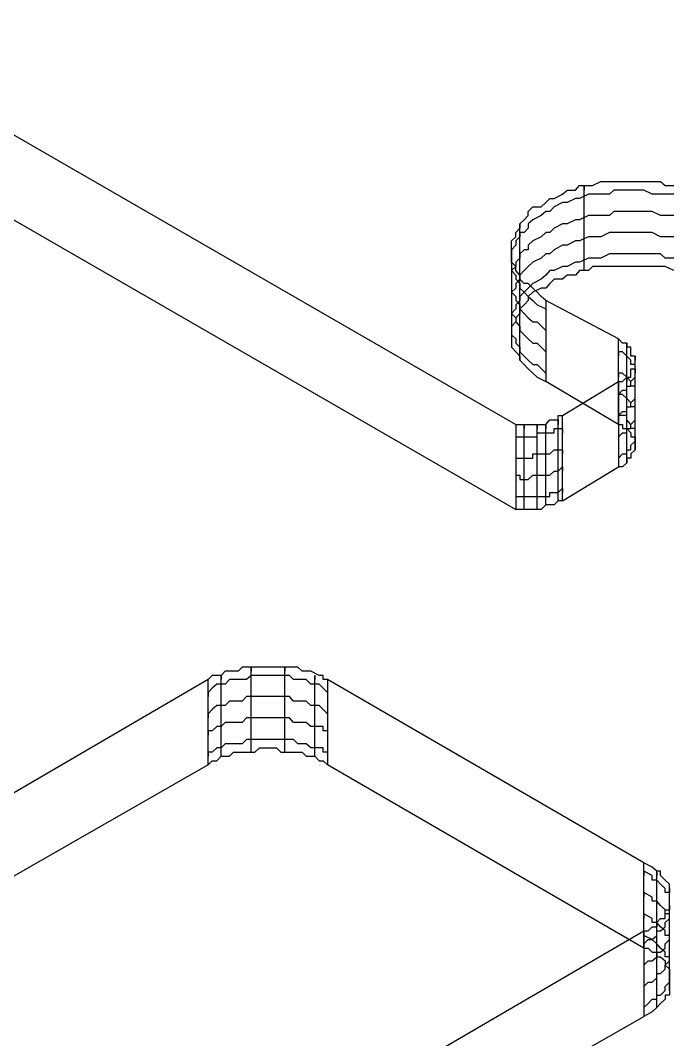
# Model space of a CAD drawing. Header units: millimetres. Extents: x 0 to 2112, y 8 to 1252.
# Drawn here: x 1745.5 to 1785.7, y 382.5 to 445.6 of the extents above; entities that cross this region are included whole.
import ezdxf

# ---------------------------------------------------------------- set-up
doc = ezdxf.new("R2010")
doc.units = ezdxf.units.MM
doc.layers.get('0').update_dxf_attribs({"linetype": 'CONTINUOUS'})

msp = doc.modelspace()

# ---------------------------------------------------------------- linework, layer by layer
at = {"color": 9}
for p, q in [((1557.76, 546.523), (1776.08, 420.582)), ((1557.76, 546.523), (1776.08, 420.582)), ((1557.76, 541.232), (1776.08, 415.322)), ((1557.76, 541.232), (1776.08, 415.322)), ((1780.82, 435.349), (1781.34, 435.599)), ((1780.82, 435.349), (1781.34, 435.599)), ((1781.34, 435.599), (1781.87, 435.599)), ((1781.34, 435.599), (1781.87, 435.599)), ((1781.87, 435.599), (1782.14, 435.599)), ((1781.87, 435.599), (1782.14, 435.599)), ((1782.14, 435.599), (1782.67, 435.599)), ((1782.14, 435.599), (1782.67, 435.599)), ((1782.67, 435.599), (1783.19, 435.599)), ((1782.67, 435.599), (1783.19, 435.599)), ((1783.19, 435.599), (1783.74, 435.599)), ((1783.19, 435.599), (1783.74, 435.599)), ((1783.74, 435.599), (1783.99, 435.599)), ((1783.74, 435.599), (1783.99, 435.599)), ((1783.99, 435.599), (1784.51, 435.599)), ((1783.99, 435.599), (1784.51, 435.599)), ((1784.51, 435.599), (1785.03, 435.599)), ((1784.51, 435.599), (1785.03, 435.599)), ((1785.03, 435.599), (1785.31, 435.349)), ((1785.03, 435.599), (1785.31, 435.349)), ((1778.97, 434.827), (1779.25, 435.074)), ((1778.97, 434.827), (1779.25, 435.074)), ((1779.25, 435.074), (1779.77, 435.074)), ((1779.25, 435.074), (1779.77, 435.074)), ((1779.77, 435.074), (1780.02, 435.349)), ((1779.77, 435.074), (1780.02, 435.349)), ((1780.02, 435.349), (1780.57, 435.349)), ((1780.02, 435.349), (1780.57, 435.349)), ((1780.3, 430.089), (1780.3, 435.349)), ((1780.3, 435.349), (1780.3, 435.074)), ((1780.57, 435.349), (1780.82, 435.349)), ((1780.57, 435.349), (1780.82, 435.349)), ((1782.14, 435.074), (1781.87, 434.827)), ((1782.67, 435.074), (1782.14, 435.074)), ((1783.19, 435.074), (1782.67, 435.074)), ((1783.74, 435.074), (1783.19, 435.074)), ((1783.99, 435.074), (1783.74, 435.074)), ((1784.51, 434.827), (1783.99, 435.074)), ((1785.31, 435.349), (1785.84, 435.349)), ((1785.31, 435.349), (1785.84, 435.349)), ((1777.65, 434.03), (1777.93, 434.305)), ((1777.65, 434.03), (1777.93, 434.305)), ((1777.93, 434.305), (1778.18, 434.552)), ((1777.93, 434.305), (1778.18, 434.552)), ((1778.18, 434.552), (1778.45, 434.552)), ((1778.18, 434.552), (1778.45, 434.552)), ((1778.45, 434.552), (1778.97, 434.827)), ((1778.45, 434.552), (1778.97, 434.827)), ((1778.97, 434.305), (1778.45, 434.03)), ((1779.25, 434.305), (1778.97, 434.305)), ((1779.77, 434.552), (1779.25, 434.305)), ((1780.02, 434.552), (1779.77, 434.552)), ((1780.57, 434.827), (1780.02, 434.552)), ((1780.82, 434.827), (1780.57, 434.827)), ((1781.34, 434.827), (1780.82, 434.827)), ((1781.87, 434.827), (1781.34, 434.827)), ((1785.03, 434.827), (1784.51, 434.827)), ((1785.31, 434.827), (1785.03, 434.827)), ((1785.84, 434.827), (1785.31, 434.827)), ((1776.85, 433.754), (1777.13, 434.03)), ((1776.85, 433.754), (1777.13, 434.03)), ((1776.85, 433.504), (1776.85, 433.754)), ((1776.85, 433.504), (1776.85, 433.754)), ((1777.13, 434.03), (1777.65, 434.03)), ((1777.13, 434.03), (1777.65, 434.03)), ((1777.93, 433.754), (1777.65, 433.504)), ((1778.18, 433.754), (1777.93, 433.754)), ((1778.45, 434.03), (1778.18, 433.754)), ((1782.14, 433.754), (1781.87, 433.504)), ((1782.67, 433.754), (1782.14, 433.754)), ((1783.19, 433.754), (1782.67, 433.754)), ((1783.74, 433.754), (1783.19, 433.754)), ((1783.99, 433.754), (1783.74, 433.754)), ((1784.51, 433.754), (1783.99, 433.754)), ((1785.03, 433.504), (1784.51, 433.754)), ((1776.33, 432.982), (1776.6, 433.229)), ((1776.33, 432.982), (1776.6, 433.229)), ((1776.6, 433.229), (1776.85, 433.504)), ((1776.6, 433.229), (1776.85, 433.504)), ((1777.13, 433.229), (1776.85, 432.982)), ((1777.65, 433.504), (1777.13, 433.229)), ((1779.77, 433.229), (1779.25, 432.982)), ((1780.02, 433.229), (1779.77, 433.229)), ((1780.57, 433.504), (1780.02, 433.229)), ((1780.82, 433.504), (1780.57, 433.504)), ((1781.34, 433.504), (1780.82, 433.504)), ((1781.87, 433.504), (1781.34, 433.504)), ((1785.31, 433.504), (1785.03, 433.504)), ((1785.84, 433.504), (1785.31, 433.504)), ((1776.08, 432.456), (1776.33, 432.707)), ((1776.08, 432.456), (1776.33, 432.707)), ((1776.08, 432.181), (1776.08, 432.456)), ((1776.08, 432.181), (1776.08, 432.456)), ((1776.33, 432.707), (1776.33, 432.982)), ((1776.33, 427.718), (1776.33, 432.982)), ((1776.33, 432.982), (1776.33, 432.707)), ((1776.33, 432.707), (1776.33, 432.982)), ((1776.6, 432.456), (1776.33, 432.456)), ((1776.33, 432.456), (1776.33, 432.181)), ((1776.85, 432.707), (1776.6, 432.456)), ((1776.85, 432.982), (1776.85, 432.707)), ((1777.93, 432.456), (1777.65, 432.181)), ((1778.18, 432.456), (1777.93, 432.456)), ((1778.45, 432.707), (1778.18, 432.456)), ((1778.97, 432.982), (1778.45, 432.707)), ((1779.25, 432.982), (1778.97, 432.982)), ((1781.87, 432.456), (1781.34, 432.181)), ((1782.14, 432.456), (1781.87, 432.456)), ((1782.67, 432.456), (1782.14, 432.456)), ((1783.19, 432.456), (1782.67, 432.456)), ((1783.74, 432.456), (1783.19, 432.456)), ((1783.99, 432.456), (1783.74, 432.456)), ((1784.51, 432.456), (1783.99, 432.456)), ((1785.03, 432.181), (1784.51, 432.456)), ((1775.81, 431.934), (1776.08, 432.181)), ((1775.81, 431.934), (1776.08, 432.181)), ((1775.81, 431.659), (1775.81, 431.934)), ((1775.81, 431.659), (1775.81, 431.934)), ((1776.33, 432.181), (1776.08, 431.934)), ((1776.08, 431.934), (1776.08, 431.659)), ((1777.13, 431.934), (1776.85, 431.659)), ((1777.65, 432.181), (1777.13, 431.934)), ((1779.77, 431.934), (1779.25, 431.659)), ((1780.02, 431.934), (1779.77, 431.934)), ((1780.57, 432.181), (1780.02, 431.934)), ((1780.82, 432.181), (1780.57, 432.181)), ((1781.34, 432.181), (1780.82, 432.181)), ((1785.31, 432.181), (1785.03, 432.181)), ((1785.84, 432.181), (1785.31, 432.181)), ((1775.81, 431.384), (1775.81, 431.659)), ((1776.08, 431.659), (1775.81, 431.384)), ((1775.81, 431.384), (1775.81, 431.659)), ((1775.81, 431.133), (1775.81, 431.384)), ((1775.81, 431.384), (1775.81, 431.133)), ((1775.81, 431.133), (1775.81, 431.384)), ((1776.6, 431.384), (1776.33, 431.133)), ((1776.85, 431.384), (1776.6, 431.384)), ((1776.85, 431.659), (1776.85, 431.384)), ((1778.45, 431.384), (1778.18, 431.133)), ((1778.97, 431.659), (1778.45, 431.384)), ((1779.25, 431.659), (1778.97, 431.659)), ((1775.81, 430.858), (1775.81, 431.133)), ((1775.81, 431.133), (1775.81, 430.858)), ((1775.81, 430.858), (1775.81, 431.133)), ((1775.81, 430.611), (1775.81, 430.858)), ((1775.81, 430.858), (1775.81, 430.611)), ((1775.81, 430.611), (1775.81, 430.858)), ((1776.08, 430.336), (1775.81, 430.611)), ((1775.81, 430.611), (1775.81, 430.336)), ((1776.08, 430.336), (1775.81, 430.611)), ((1776.33, 430.858), (1776.08, 430.611)), ((1776.08, 430.611), (1776.08, 430.336)), ((1776.33, 431.133), (1776.33, 430.858)), ((1777.13, 430.611), (1776.85, 430.336)), ((1777.65, 430.858), (1777.13, 430.611)), ((1777.93, 431.133), (1777.65, 430.858)), ((1778.18, 431.133), (1777.93, 431.133)), ((1779.77, 430.611), (1779.25, 430.336)), ((1780.02, 430.611), (1779.77, 430.611)), ((1780.57, 430.858), (1780.02, 430.611)), ((1780.82, 430.858), (1780.57, 430.858)), ((1781.34, 430.858), (1780.82, 430.858)), ((1781.87, 431.133), (1781.34, 430.858)), ((1782.14, 431.133), (1781.87, 431.133)), ((1782.67, 431.133), (1782.14, 431.133)), ((1783.19, 431.133), (1782.67, 431.133)), ((1783.74, 431.133), (1783.19, 431.133)), ((1783.99, 431.133), (1783.74, 431.133)), ((1784.51, 431.133), (1783.99, 431.133)), ((1785.03, 431.133), (1784.51, 431.133)), ((1785.31, 430.858), (1785.03, 431.133)), ((1785.84, 430.858), (1785.31, 430.858)), ((1776.08, 430.336), (1775.81, 430.089)), ((1775.81, 430.336), (1775.81, 430.089)), ((1775.81, 430.089), (1775.81, 429.814)), ((1775.81, 430.089), (1776.08, 429.814)), ((1776.08, 430.089), (1776.08, 430.336)), ((1776.08, 430.089), (1776.08, 430.336)), ((1776.33, 429.814), (1776.08, 430.089)), ((1776.33, 429.814), (1776.08, 430.089)), ((1776.6, 430.089), (1776.33, 429.814)), ((1776.85, 430.336), (1776.6, 430.089)), ((1776.85, 430.336), (1776.85, 430.336)), ((1778.18, 430.089), (1777.93, 429.814)), ((1778.45, 430.089), (1778.18, 430.089)), ((1778.97, 430.336), (1778.45, 430.089)), ((1779.25, 430.336), (1778.97, 430.336)), ((1780.02, 430.089), (1779.77, 429.814)), ((1780.02, 430.089), (1779.77, 429.814)), ((1780.57, 430.089), (1780.02, 430.089)), ((1780.57, 430.089), (1780.02, 430.089)), ((1780.82, 430.336), (1780.57, 430.089)), ((1780.82, 430.336), (1780.57, 430.089)), ((1781.34, 430.336), (1780.82, 430.336)), ((1781.34, 430.336), (1780.82, 430.336)), ((1781.87, 430.336), (1781.34, 430.336)), ((1781.87, 430.336), (1781.34, 430.336)), ((1782.14, 430.336), (1781.87, 430.336)), ((1782.14, 430.336), (1781.87, 430.336)), ((1782.67, 430.336), (1782.14, 430.336)), ((1782.67, 430.336), (1782.14, 430.336)), ((1783.19, 430.336), (1782.67, 430.336)), ((1783.19, 430.336), (1782.67, 430.336)), ((1783.74, 430.336), (1783.19, 430.336)), ((1783.74, 430.336), (1783.19, 430.336)), ((1783.99, 430.336), (1783.74, 430.336)), ((1783.99, 430.336), (1783.74, 430.336)), ((1784.51, 430.336), (1783.99, 430.336)), ((1784.51, 430.336), (1783.99, 430.336)), ((1785.03, 430.336), (1784.51, 430.336)), ((1785.03, 430.336), (1784.51, 430.336)), ((1785.31, 430.336), (1785.03, 430.336)), ((1785.31, 430.336), (1785.03, 430.336)), ((1785.84, 430.089), (1785.31, 430.336)), ((1785.84, 430.089), (1785.31, 430.336)), ((1775.81, 429.814), (1775.81, 429.563)), ((1775.81, 429.563), (1775.81, 429.288)), ((1775.81, 429.288), (1775.81, 429.013)), ((1776.08, 429.814), (1776.08, 429.563)), ((1776.33, 429.563), (1776.08, 429.288)), ((1776.08, 429.563), (1776.33, 429.288)), ((1776.08, 429.288), (1776.08, 429.013)), ((1776.33, 429.563), (1776.33, 429.814)), ((1776.33, 424.55), (1776.33, 429.814)), ((1776.33, 429.814), (1776.33, 429.563)), ((1776.33, 429.814), (1776.33, 429.563)), ((1776.33, 429.563), (1776.33, 429.814)), ((1776.6, 429.288), (1776.33, 429.563)), ((1776.6, 429.288), (1776.33, 429.563)), ((1776.33, 429.288), (1776.33, 429.013)), ((1776.85, 429.288), (1776.6, 429.288)), ((1776.85, 429.288), (1776.6, 429.288)), ((1777.13, 429.013), (1776.85, 429.288)), ((1777.13, 429.288), (1776.85, 429.013)), ((1777.13, 429.013), (1776.85, 429.288)), ((1777.65, 429.563), (1777.13, 429.288)), ((1777.93, 429.814), (1777.65, 429.563)), ((1778.18, 429.288), (1777.93, 429.013)), ((1778.18, 429.288), (1777.93, 429.013)), ((1778.45, 429.563), (1778.18, 429.288)), ((1778.45, 429.563), (1778.18, 429.288)), ((1778.97, 429.563), (1778.45, 429.563)), ((1778.97, 429.563), (1778.45, 429.563)), ((1779.25, 429.814), (1778.97, 429.563)), ((1779.25, 429.814), (1778.97, 429.563)), ((1779.77, 429.814), (1779.25, 429.814)), ((1779.77, 429.814), (1779.25, 429.814)), ((1776.08, 429.013), (1775.81, 428.766)), ((1775.81, 429.013), (1775.81, 428.766)), ((1775.81, 428.766), (1775.81, 428.491)), ((1775.81, 428.766), (1776.08, 428.491)), ((1776.33, 429.013), (1776.6, 428.766)), ((1776.6, 428.766), (1776.33, 428.491)), ((1776.85, 429.013), (1776.6, 428.766)), ((1776.6, 428.766), (1776.85, 428.491)), ((1776.85, 429.013), (1776.85, 429.013)), ((1777.13, 428.766), (1776.85, 428.491)), ((1777.13, 428.766), (1776.85, 428.491)), ((1777.65, 429.013), (1777.13, 428.766)), ((1777.4, 428.766), (1777.13, 429.013)), ((1777.65, 429.013), (1777.13, 428.766)), ((1777.4, 428.766), (1777.13, 429.013)), ((1777.65, 428.491), (1777.4, 428.766)), ((1777.65, 428.491), (1777.4, 428.766)), ((1777.93, 429.013), (1777.65, 429.013)), ((1777.93, 429.013), (1777.65, 429.013)), ((1775.81, 428.491), (1775.81, 428.24)), ((1775.81, 428.24), (1775.81, 427.965)), ((1776.08, 428.491), (1776.08, 428.24)), ((1776.33, 428.24), (1776.08, 427.965)), ((1776.08, 428.24), (1776.33, 427.965)), ((1776.33, 428.491), (1776.33, 428.24)), ((1776.85, 428.24), (1776.6, 427.965)), ((1776.85, 428.24), (1776.6, 427.965)), ((1776.85, 428.491), (1776.85, 428.24)), ((1776.85, 428.491), (1777.13, 428.24)), ((1776.85, 428.491), (1776.85, 428.24)), ((1777.13, 428.24), (1777.4, 427.965)), ((1777.93, 428.24), (1777.65, 428.491)), ((1777.93, 428.24), (1777.65, 428.491)), ((1782.42, 425.873), (1777.93, 428.24)), ((1777.93, 428.24), (1777.93, 423.227)), ((1782.42, 425.873), (1777.93, 428.24)), ((1777.93, 428.24), (1777.93, 423.227)), ((1775.81, 427.965), (1775.81, 427.718)), ((1776.08, 427.718), (1775.81, 427.443)), ((1775.81, 427.718), (1775.81, 427.443)), ((1775.81, 427.443), (1775.81, 427.168)), ((1775.81, 427.443), (1776.08, 427.168)), ((1776.08, 427.965), (1776.08, 427.718)), ((1776.33, 427.443), (1776.08, 427.168)), ((1776.33, 427.443), (1776.08, 427.168)), ((1776.6, 427.965), (1776.33, 427.718)), ((1776.33, 427.965), (1776.33, 427.718)), ((1776.6, 427.965), (1776.33, 427.718)), ((1776.33, 427.718), (1776.33, 427.443)), ((1776.33, 427.718), (1776.6, 427.443)), ((1776.33, 427.718), (1776.33, 427.443)), ((1776.6, 427.443), (1776.85, 427.168)), ((1777.4, 427.965), (1777.93, 427.718)), ((1777.93, 427.718), (1777.93, 427.443)), ((1775.81, 427.168), (1775.81, 426.918)), ((1776.08, 426.918), (1775.81, 426.642)), ((1775.81, 426.918), (1775.81, 426.642)), ((1776.08, 426.918), (1775.81, 426.642)), ((1776.08, 427.168), (1776.08, 426.918)), ((1776.08, 427.168), (1776.08, 426.918)), ((1776.08, 427.168), (1776.08, 426.918)), ((1776.08, 426.918), (1776.33, 426.642)), ((1776.85, 427.168), (1777.13, 426.918)), ((1777.13, 426.918), (1777.4, 426.918)), ((1777.4, 426.918), (1777.93, 426.395)), ((1775.81, 426.642), (1775.81, 426.395)), ((1775.81, 426.642), (1775.81, 426.395)), ((1775.81, 426.642), (1775.81, 426.395)), ((1775.81, 426.395), (1775.81, 426.12)), ((1775.81, 426.395), (1775.81, 426.12)), ((1775.81, 426.395), (1775.81, 426.12)), ((1775.81, 426.12), (1775.81, 425.873)), ((1775.81, 426.12), (1776.08, 425.873)), ((1775.81, 426.12), (1775.81, 425.873)), ((1776.33, 426.642), (1776.33, 426.395)), ((1776.33, 426.395), (1776.6, 426.12)), ((1776.6, 426.12), (1776.85, 425.873)), ((1777.93, 426.395), (1777.93, 426.12)), ((1775.81, 425.873), (1775.81, 425.598)), ((1775.81, 425.873), (1775.81, 425.598)), ((1775.81, 425.598), (1775.81, 425.348)), ((1775.81, 425.598), (1775.81, 425.348)), ((1776.08, 425.873), (1776.08, 425.598)), ((1776.08, 425.598), (1776.33, 425.348)), ((1776.85, 425.873), (1777.13, 425.598)), ((1777.13, 425.598), (1777.4, 425.598)), ((1777.4, 425.598), (1777.93, 425.073)), ((1782.67, 425.598), (1782.42, 425.873)), ((1782.42, 420.582), (1782.42, 425.873)), ((1782.67, 425.598), (1782.42, 425.873)), ((1782.42, 420.582), (1782.42, 425.873)), ((1782.94, 425.598), (1782.67, 425.598)), ((1782.94, 425.598), (1782.67, 425.598)), ((1782.94, 425.348), (1782.94, 425.598)), ((1782.94, 420.335), (1782.94, 425.598)), ((1782.94, 425.598), (1782.94, 425.348)), ((1782.94, 425.348), (1782.94, 425.598)), ((1775.81, 425.348), (1776.08, 425.073)), ((1775.81, 425.348), (1776.08, 425.073)), ((1776.08, 425.073), (1776.08, 425.073)), ((1776.08, 425.073), (1776.33, 424.797)), ((1776.08, 425.073), (1776.08, 425.073)), ((1776.08, 425.073), (1776.33, 424.797)), ((1776.33, 425.348), (1776.33, 425.073)), ((1776.33, 425.073), (1776.6, 424.797)), ((1777.93, 425.073), (1777.93, 424.797)), ((1782.67, 425.073), (1782.42, 425.073)), ((1782.42, 425.073), (1782.42, 424.797)), ((1782.94, 424.797), (1782.67, 425.073)), ((1783.19, 425.348), (1782.94, 425.348)), ((1782.94, 425.348), (1782.94, 425.348)), ((1783.19, 425.348), (1782.94, 425.348)), ((1782.94, 425.348), (1782.94, 425.348)), ((1783.19, 425.073), (1783.19, 425.348)), ((1783.19, 425.073), (1783.19, 425.348)), ((1783.19, 424.797), (1783.19, 425.073)), ((1783.19, 425.073), (1783.19, 425.073)), ((1783.19, 424.797), (1783.19, 425.073)), ((1783.19, 425.073), (1783.19, 425.073)), ((1776.33, 424.797), (1776.33, 424.55)), ((1776.33, 424.797), (1776.33, 424.55)), ((1776.33, 424.55), (1776.6, 424.275)), ((1776.33, 424.55), (1776.6, 424.275)), ((1776.6, 424.797), (1776.85, 424.55)), ((1776.6, 424.275), (1776.85, 424.025)), ((1776.6, 424.275), (1776.85, 424.025)), ((1776.85, 424.55), (1777.13, 424.275)), ((1777.13, 424.275), (1777.4, 424.275)), ((1777.4, 424.275), (1777.93, 423.75)), ((1783.19, 424.55), (1782.94, 424.797)), ((1782.94, 424.797), (1782.94, 424.797)), ((1782.94, 424.797), (1782.94, 424.797)), ((1783.46, 424.797), (1783.19, 424.797)), ((1783.46, 424.797), (1783.19, 424.797)), ((1783.19, 424.275), (1783.19, 424.55)), ((1783.19, 424.55), (1783.19, 424.55)), ((1783.46, 424.275), (1783.19, 424.275)), ((1783.19, 424.275), (1783.19, 424.275)), ((1783.46, 424.55), (1783.46, 424.797)), ((1783.46, 424.797), (1783.46, 424.797)), ((1783.46, 419.534), (1783.46, 424.797)), ((1783.46, 424.797), (1783.46, 424.55)), ((1783.46, 424.55), (1783.46, 424.797)), ((1783.46, 424.797), (1783.46, 424.797)), ((1783.46, 424.275), (1783.46, 424.55)), ((1783.46, 424.55), (1783.46, 424.55)), ((1783.46, 424.275), (1783.46, 424.55)), ((1783.46, 424.55), (1783.46, 424.55)), ((1783.46, 424.025), (1783.46, 424.275)), ((1783.46, 424.275), (1783.46, 424.275)), ((1783.46, 424.025), (1783.46, 424.275)), ((1783.46, 424.025), (1783.46, 424.275)), ((1783.46, 424.275), (1783.46, 424.275)), ((1776.85, 424.025), (1777.13, 423.75)), ((1776.85, 424.025), (1777.13, 423.75)), ((1777.13, 423.75), (1777.4, 423.503)), ((1777.13, 423.75), (1777.4, 423.503)), ((1777.93, 423.75), (1777.93, 423.503)), ((1782.67, 423.75), (1782.42, 423.75)), ((1782.42, 423.75), (1782.42, 423.503)), ((1782.94, 423.503), (1782.67, 423.75)), ((1783.19, 423.75), (1783.19, 424.025)), ((1783.19, 424.025), (1783.46, 424.025)), ((1783.19, 423.75), (1783.19, 424.025)), ((1783.19, 424.025), (1783.46, 424.025)), ((1783.19, 423.503), (1783.19, 423.75)), ((1783.19, 423.75), (1783.19, 423.75)), ((1783.19, 423.503), (1783.19, 423.75)), ((1783.19, 423.75), (1783.19, 423.75)), ((1783.46, 424.025), (1783.46, 424.025)), ((1783.46, 419.012), (1783.46, 424.025)), ((1783.46, 424.025), (1783.46, 423.75)), ((1783.46, 423.75), (1783.46, 424.025)), ((1783.46, 424.025), (1783.46, 424.025)), ((1783.46, 424.025), (1783.46, 424.025)), ((1783.46, 423.503), (1783.46, 423.75)), ((1783.46, 423.75), (1783.46, 423.75)), ((1777.4, 423.503), (1777.93, 423.227)), ((1777.4, 423.503), (1777.93, 423.227)), ((1782.42, 420.582), (1777.93, 423.227)), ((1782.42, 420.582), (1777.93, 423.227)), ((1778.97, 421.136), (1782.42, 423.227)), ((1778.97, 421.136), (1782.42, 423.227)), ((1782.42, 423.227), (1782.67, 423.227)), ((1782.42, 423.227), (1782.67, 423.227)), ((1782.42, 423.227), (1782.42, 417.964)), ((1782.42, 423.227), (1782.42, 417.964)), ((1782.67, 423.227), (1782.94, 423.503)), ((1782.67, 423.227), (1782.94, 423.503)), ((1782.67, 423.227), (1782.67, 423.227)), ((1782.67, 423.227), (1782.67, 423.227)), ((1782.94, 423.503), (1782.94, 423.503)), ((1782.94, 423.503), (1783.19, 423.503)), ((1782.94, 418.211), (1782.94, 423.503)), ((1782.94, 423.503), (1782.94, 423.227)), ((1783.19, 423.227), (1782.94, 423.503)), ((1782.94, 423.503), (1782.94, 423.503)), ((1782.94, 423.503), (1782.94, 423.503)), ((1782.94, 423.503), (1782.94, 423.503)), ((1782.94, 423.503), (1783.19, 423.503)), ((1783.19, 423.227), (1783.46, 423.503)), ((1783.19, 422.952), (1783.19, 423.227)), ((1783.19, 423.227), (1783.19, 423.227)), ((1783.19, 422.952), (1783.19, 423.227)), ((1783.19, 423.227), (1783.19, 423.227)), ((1783.46, 423.503), (1783.46, 423.503)), ((1783.46, 423.503), (1783.46, 423.503)), ((1782.42, 422.427), (1782.67, 422.702)), ((1782.67, 422.427), (1782.42, 422.427)), ((1782.42, 422.427), (1782.42, 422.18)), ((1782.67, 422.702), (1782.67, 422.702)), ((1782.67, 422.702), (1782.94, 422.702)), ((1782.94, 422.18), (1782.67, 422.427)), ((1782.94, 422.702), (1782.94, 422.952)), ((1782.94, 422.952), (1783.19, 422.952)), ((1783.46, 422.952), (1783.19, 422.952)), ((1783.19, 422.952), (1783.19, 422.952)), ((1783.19, 422.952), (1783.19, 422.952)), ((1783.46, 422.702), (1783.46, 422.952)), ((1783.46, 422.427), (1783.46, 422.702)), ((1783.46, 422.702), (1783.46, 422.702)), ((1783.46, 422.18), (1783.46, 422.427)), ((1783.46, 422.427), (1783.46, 422.427)), ((1783.19, 421.905), (1782.94, 422.18)), ((1782.94, 422.18), (1782.94, 422.18)), ((1782.94, 422.18), (1782.94, 422.18)), ((1783.19, 421.905), (1783.46, 422.18)), ((1783.19, 421.658), (1783.19, 421.905)), ((1783.19, 421.905), (1783.19, 421.905)), ((1783.19, 421.905), (1783.19, 421.905)), ((1783.19, 421.658), (1783.19, 421.905)), ((1783.19, 421.905), (1783.19, 421.905)), ((1783.46, 422.18), (1783.46, 422.18)), ((1783.46, 422.18), (1783.46, 422.18)), ((1778.7, 420.857), (1778.7, 421.136)), ((1778.7, 421.136), (1778.97, 421.136)), ((1778.7, 420.857), (1778.7, 421.136)), ((1778.7, 421.136), (1778.97, 421.136)), ((1778.97, 415.844), (1778.97, 421.136)), ((1778.97, 415.844), (1778.97, 421.136)), ((1782.42, 421.136), (1782.67, 421.382)), ((1782.67, 421.136), (1782.42, 421.136)), ((1782.42, 421.136), (1782.42, 420.857)), ((1782.67, 421.382), (1782.67, 421.382)), ((1782.67, 421.382), (1782.94, 421.382)), ((1782.94, 421.136), (1782.67, 421.136)), ((1782.94, 421.382), (1782.94, 421.658)), ((1782.94, 421.658), (1783.19, 421.658)), ((1782.94, 420.857), (1782.94, 421.136)), ((1783.46, 421.658), (1783.19, 421.658)), ((1783.19, 421.658), (1783.19, 421.658)), ((1783.46, 421.382), (1783.46, 421.658)), ((1783.46, 421.136), (1783.46, 421.382)), ((1783.46, 421.382), (1783.46, 421.382)), ((1783.46, 420.857), (1783.46, 421.136)), ((1783.46, 421.136), (1783.46, 421.136)), ((1783.46, 421.136), (1783.46, 421.136)), ((1776.08, 420.582), (1776.33, 420.582)), ((1776.08, 420.582), (1776.08, 415.322)), ((1776.08, 420.582), (1776.33, 420.582)), ((1776.08, 420.582), (1776.08, 415.322)), ((1776.33, 420.582), (1776.33, 420.582)), ((1776.33, 420.582), (1776.6, 420.582)), ((1776.33, 420.582), (1776.33, 420.582)), ((1776.33, 420.582), (1776.6, 420.582)), ((1776.6, 420.582), (1776.6, 420.582)), ((1776.6, 420.582), (1776.85, 420.582)), ((1776.6, 415.322), (1776.6, 420.582)), ((1776.6, 420.582), (1776.6, 420.335)), ((1776.6, 420.582), (1776.6, 420.582)), ((1776.6, 420.582), (1776.85, 420.582)), ((1776.85, 420.582), (1776.85, 420.582)), ((1776.85, 420.582), (1777.13, 420.582)), ((1776.85, 420.582), (1776.85, 420.582)), ((1776.85, 420.582), (1777.13, 420.582)), ((1777.13, 420.582), (1777.13, 420.582)), ((1777.13, 420.582), (1777.13, 420.582)), ((1777.13, 420.582), (1777.4, 420.582)), ((1777.13, 420.582), (1777.13, 420.582)), ((1777.13, 420.582), (1777.13, 420.582)), ((1777.13, 420.582), (1777.4, 420.582)), ((1777.4, 420.582), (1777.4, 420.582)), ((1777.4, 420.582), (1777.65, 420.582)), ((1777.4, 415.322), (1777.4, 420.582)), ((1777.4, 420.582), (1777.4, 420.335)), ((1777.4, 420.582), (1777.4, 420.582)), ((1777.4, 420.582), (1777.65, 420.582)), ((1777.65, 420.582), (1777.65, 420.582)), ((1777.65, 420.582), (1777.93, 420.582)), ((1777.65, 420.582), (1777.65, 420.582)), ((1777.65, 420.582), (1777.93, 420.582)), ((1777.93, 420.582), (1778.18, 420.857)), ((1777.93, 420.582), (1778.18, 420.857)), ((1777.93, 420.582), (1777.93, 420.582)), ((1777.93, 420.582), (1777.93, 420.582)), ((1777.93, 415.597), (1777.93, 420.582)), ((1777.93, 420.582), (1777.93, 420.335)), ((1777.93, 420.582), (1777.93, 420.582)), ((1777.93, 420.582), (1777.93, 420.582)), ((1778.18, 420.857), (1778.18, 420.857)), ((1778.18, 420.857), (1778.18, 420.857)), ((1778.18, 420.857), (1778.45, 420.857)), ((1778.18, 420.857), (1778.18, 420.857)), ((1778.18, 420.857), (1778.18, 420.857)), ((1778.18, 420.857), (1778.45, 420.857)), ((1778.45, 420.857), (1778.45, 420.857)), ((1778.45, 420.857), (1778.7, 420.857)), ((1778.45, 420.857), (1778.45, 420.857)), ((1778.45, 420.857), (1778.7, 420.857)), ((1778.7, 420.857), (1778.7, 420.857)), ((1778.7, 415.844), (1778.7, 420.857)), ((1778.7, 420.857), (1778.7, 420.582)), ((1778.7, 420.857), (1778.7, 420.857)), ((1782.42, 420.582), (1782.67, 420.582)), ((1782.42, 420.582), (1782.67, 420.582)), ((1782.67, 420.582), (1782.67, 420.335)), ((1782.67, 420.582), (1782.67, 420.335)), ((1783.19, 420.582), (1782.94, 420.857)), ((1782.94, 420.857), (1782.94, 420.857)), ((1783.19, 420.582), (1783.46, 420.857)), ((1783.19, 420.335), (1783.19, 420.582)), ((1783.19, 420.582), (1783.19, 420.582)), ((1783.19, 420.582), (1783.19, 420.582)), ((1783.19, 420.335), (1783.19, 420.582)), ((1783.19, 420.582), (1783.19, 420.582)), ((1783.19, 420.582), (1783.19, 420.582)), ((1783.46, 420.857), (1783.46, 420.857)), ((1776.08, 419.813), (1776.33, 419.813)), ((1776.33, 419.813), (1776.33, 419.813)), ((1776.33, 419.813), (1776.6, 419.813)), ((1776.6, 419.813), (1776.6, 419.813)), ((1776.6, 419.813), (1776.85, 419.813)), ((1776.85, 419.813), (1776.85, 419.813)), ((1776.85, 419.813), (1777.13, 419.813)), ((1777.13, 419.813), (1777.13, 419.813)), ((1777.13, 419.813), (1777.13, 419.813)), ((1777.13, 419.813), (1777.4, 419.813)), ((1777.4, 419.813), (1777.4, 420.06)), ((1777.4, 420.06), (1777.65, 420.06)), ((1777.65, 420.06), (1777.65, 420.06)), ((1777.65, 420.06), (1777.93, 420.06)), ((1777.93, 420.06), (1777.93, 420.06)), ((1777.93, 420.06), (1777.93, 420.06)), ((1777.93, 420.06), (1778.18, 420.06)), ((1778.18, 420.06), (1778.18, 420.06)), ((1778.18, 420.06), (1778.18, 420.06)), ((1778.18, 420.06), (1778.45, 420.06)), ((1778.45, 420.06), (1778.45, 420.335)), ((1778.45, 420.335), (1778.7, 420.335)), ((1778.7, 420.335), (1778.7, 420.335)), ((1778.7, 420.335), (1778.7, 420.335)), ((1778.7, 420.335), (1778.97, 420.335)), ((1778.97, 420.335), (1778.97, 420.06)), ((1782.42, 419.813), (1782.67, 420.06)), ((1782.67, 420.335), (1782.94, 420.335)), ((1782.67, 420.335), (1782.94, 420.335)), ((1782.67, 420.06), (1782.67, 420.06)), ((1782.67, 420.06), (1782.94, 420.06)), ((1782.94, 420.335), (1782.94, 420.335)), ((1782.94, 420.335), (1783.19, 420.06)), ((1782.94, 420.06), (1782.94, 420.335)), ((1782.94, 420.335), (1783.19, 420.335)), ((1782.94, 420.335), (1782.94, 420.335)), ((1782.94, 420.335), (1783.19, 420.06)), ((1783.46, 420.335), (1783.19, 420.335)), ((1783.19, 420.06), (1783.19, 420.06)), ((1783.19, 420.06), (1783.19, 419.813)), ((1783.19, 420.06), (1783.19, 420.06)), ((1783.19, 420.06), (1783.19, 419.813)), ((1783.19, 419.813), (1783.19, 419.813)), ((1783.19, 419.813), (1783.46, 419.813)), ((1783.19, 419.813), (1783.19, 419.813)), ((1783.19, 419.813), (1783.46, 419.813)), ((1783.46, 420.06), (1783.46, 420.335)), ((1783.46, 419.813), (1783.46, 420.06)), ((1783.46, 420.06), (1783.46, 420.06)), ((1783.46, 419.813), (1783.46, 419.534)), ((1783.46, 419.534), (1783.46, 419.813)), ((1783.46, 419.813), (1783.46, 419.813)), ((1783.46, 419.813), (1783.46, 419.813)), ((1783.46, 419.813), (1783.46, 419.534)), ((1783.19, 419.287), (1783.46, 419.534)), ((1783.19, 419.012), (1783.19, 419.287)), ((1783.19, 419.287), (1783.19, 419.287)), ((1783.19, 419.287), (1783.19, 419.287)), ((1783.46, 419.534), (1783.46, 419.534)), ((1783.46, 419.534), (1783.46, 419.287)), ((1783.46, 419.534), (1783.46, 419.534)), ((1783.46, 419.534), (1783.46, 419.534)), ((1783.46, 419.534), (1783.46, 419.287)), ((1783.46, 419.287), (1783.46, 419.287)), ((1783.46, 419.287), (1783.46, 419.012)), ((1783.46, 419.287), (1783.46, 419.287)), ((1783.46, 419.287), (1783.46, 419.012)), ((1777.13, 418.49), (1777.13, 418.765)), ((1777.13, 418.765), (1777.4, 418.765)), ((1777.4, 418.765), (1777.4, 418.765)), ((1777.4, 418.765), (1777.65, 418.765)), ((1777.65, 418.765), (1777.65, 418.765)), ((1777.65, 418.765), (1777.93, 418.765)), ((1777.93, 418.765), (1777.93, 418.765)), ((1777.93, 418.765), (1777.93, 418.765)), ((1777.93, 418.765), (1778.18, 418.765)), ((1778.18, 418.765), (1778.45, 419.012)), ((1778.18, 418.765), (1778.18, 418.765)), ((1778.18, 418.765), (1778.18, 418.765)), ((1778.45, 419.012), (1778.45, 419.012)), ((1778.45, 419.012), (1778.7, 419.012)), ((1778.7, 419.012), (1778.7, 419.012)), ((1778.7, 419.012), (1778.7, 419.012)), ((1778.7, 419.012), (1778.97, 419.012)), ((1778.97, 419.012), (1778.97, 418.765)), ((1782.42, 418.49), (1782.67, 418.765)), ((1782.67, 418.765), (1782.67, 418.765)), ((1782.67, 418.765), (1782.94, 418.765)), ((1782.94, 418.765), (1782.94, 419.012)), ((1782.94, 419.012), (1783.19, 419.012)), ((1783.46, 419.012), (1783.19, 418.765)), ((1783.46, 419.012), (1783.19, 418.765)), ((1783.19, 418.765), (1783.19, 418.765)), ((1783.19, 418.765), (1783.19, 418.49)), ((1783.19, 418.765), (1783.19, 418.765)), ((1783.19, 418.765), (1783.19, 418.49)), ((1783.46, 419.012), (1783.46, 419.012)), ((1783.46, 419.012), (1783.46, 419.012)), ((1783.46, 419.012), (1783.46, 419.012)), ((1783.46, 419.012), (1783.46, 419.012)), ((1776.08, 418.49), (1776.33, 418.49)), ((1776.33, 418.49), (1776.33, 418.49)), ((1776.33, 418.49), (1776.6, 418.49)), ((1776.6, 418.49), (1776.6, 418.49)), ((1776.6, 418.49), (1776.85, 418.49)), ((1776.85, 418.49), (1776.85, 418.49)), ((1776.85, 418.49), (1777.13, 418.49)), ((1777.13, 418.49), (1777.13, 418.49)), ((1778.7, 417.689), (1778.97, 417.964)), ((1778.97, 415.844), (1782.42, 417.964)), ((1778.97, 415.844), (1782.42, 417.964)), ((1778.97, 417.964), (1778.97, 417.689)), ((1782.67, 417.964), (1782.42, 417.964)), ((1782.67, 417.964), (1782.42, 417.964)), ((1782.94, 418.211), (1782.67, 417.964)), ((1782.94, 418.211), (1782.67, 417.964)), ((1783.19, 418.49), (1782.94, 418.49)), ((1782.94, 418.49), (1782.94, 418.211)), ((1783.19, 418.49), (1782.94, 418.49)), ((1782.94, 418.49), (1782.94, 418.211)), ((1782.94, 418.211), (1782.94, 418.211)), ((1782.94, 418.211), (1782.94, 418.211)), ((1783.19, 418.49), (1783.19, 418.49)), ((1783.19, 418.49), (1783.19, 418.49)), ((1776.08, 417.442), (1776.33, 417.442)), ((1776.33, 417.442), (1776.33, 417.167)), ((1776.85, 417.167), (1777.13, 417.442)), ((1777.13, 417.442), (1777.13, 417.442)), ((1777.13, 417.442), (1777.13, 417.442)), ((1777.13, 417.442), (1777.4, 417.442)), ((1777.4, 417.442), (1777.4, 417.442)), ((1777.4, 417.442), (1777.65, 417.442)), ((1777.65, 417.442), (1777.65, 417.442)), ((1777.65, 417.442), (1777.93, 417.442)), ((1777.93, 417.442), (1777.93, 417.442)), ((1777.93, 417.442), (1777.93, 417.442)), ((1777.93, 417.442), (1778.18, 417.442)), ((1778.18, 417.442), (1778.45, 417.689)), ((1778.18, 417.442), (1778.18, 417.442)), ((1778.18, 417.442), (1778.18, 417.442)), ((1778.45, 417.689), (1778.45, 417.689)), ((1778.45, 417.689), (1778.7, 417.689)), ((1778.7, 417.689), (1778.7, 417.689)), ((1778.7, 417.689), (1778.7, 417.689)), ((1776.33, 417.167), (1776.6, 417.167)), ((1776.6, 417.167), (1776.6, 417.167)), ((1776.6, 417.167), (1776.85, 417.167)), ((1776.85, 417.167), (1776.85, 417.167)), ((1776.08, 416.119), (1776.33, 416.119)), ((1776.33, 416.119), (1776.33, 416.119)), ((1776.33, 416.119), (1776.6, 416.119)), ((1776.6, 416.119), (1776.6, 416.119)), ((1776.6, 416.119), (1776.85, 416.119)), ((1776.85, 416.119), (1776.85, 416.119)), ((1776.85, 416.119), (1777.13, 416.119)), ((1777.13, 416.119), (1777.13, 416.119)), ((1777.13, 416.119), (1777.13, 416.119)), ((1777.13, 416.119), (1777.4, 416.119)), ((1777.4, 416.119), (1777.4, 416.119)), ((1777.4, 416.119), (1777.65, 416.119)), ((1777.65, 416.119), (1777.65, 416.119)), ((1777.65, 416.119), (1777.93, 416.119)), ((1777.93, 416.119), (1777.93, 416.119)), ((1777.93, 416.119), (1777.93, 416.119)), ((1777.93, 416.119), (1778.18, 416.119)), ((1778.18, 416.119), (1778.18, 416.366)), ((1778.18, 416.366), (1778.45, 416.366)), ((1778.18, 416.119), (1778.18, 416.119)), ((1778.45, 416.366), (1778.45, 416.366)), ((1778.45, 416.366), (1778.7, 416.366)), ((1778.7, 416.366), (1778.97, 416.645)), ((1778.7, 416.366), (1778.7, 416.366)), ((1778.7, 416.366), (1778.7, 416.366)), ((1778.97, 416.645), (1778.97, 416.366)), ((1777.93, 415.597), (1777.65, 415.322)), ((1777.93, 415.597), (1777.65, 415.322)), ((1778.18, 415.597), (1777.93, 415.597)), ((1777.93, 415.597), (1777.93, 415.597)), ((1778.18, 415.597), (1777.93, 415.597)), ((1777.93, 415.597), (1777.93, 415.597)), ((1778.45, 415.597), (1778.18, 415.597)), ((1778.18, 415.597), (1778.18, 415.597)), ((1778.18, 415.597), (1778.18, 415.597)), ((1778.45, 415.597), (1778.18, 415.597)), ((1778.18, 415.597), (1778.18, 415.597)), ((1778.18, 415.597), (1778.18, 415.597)), ((1778.7, 415.844), (1778.45, 415.597)), ((1778.7, 415.844), (1778.45, 415.597)), ((1778.45, 415.597), (1778.45, 415.597)), ((1778.45, 415.597), (1778.45, 415.597)), ((1778.45, 415.597), (1778.45, 415.597)), ((1778.45, 415.597), (1778.45, 415.597)), ((1778.97, 415.844), (1778.7, 415.844)), ((1778.7, 415.844), (1778.7, 415.844)), ((1778.7, 415.844), (1778.7, 415.844)), ((1778.97, 415.844), (1778.7, 415.844)), ((1778.7, 415.844), (1778.7, 415.844)), ((1778.7, 415.844), (1778.7, 415.844)), ((1776.33, 415.322), (1776.08, 415.322)), ((1776.33, 415.322), (1776.08, 415.322)), ((1776.6, 415.322), (1776.33, 415.322)), ((1776.6, 415.322), (1776.33, 415.322)), ((1776.85, 415.322), (1776.6, 415.322)), ((1776.6, 415.322), (1776.6, 415.322)), ((1776.6, 415.322), (1776.6, 415.322)), ((1776.85, 415.322), (1776.6, 415.322)), ((1776.6, 415.322), (1776.6, 415.322)), ((1776.6, 415.322), (1776.6, 415.322)), ((1777.13, 415.322), (1776.85, 415.322)), ((1776.85, 415.322), (1776.85, 415.322)), ((1777.13, 415.322), (1776.85, 415.322)), ((1776.85, 415.322), (1776.85, 415.322)), ((1777.4, 415.322), (1777.13, 415.322)), ((1777.13, 415.322), (1777.13, 415.322)), ((1777.4, 415.322), (1777.13, 415.322)), ((1777.13, 415.322), (1777.13, 415.322)), ((1777.65, 415.322), (1777.4, 415.322)), ((1777.4, 415.322), (1777.4, 415.322)), ((1777.4, 415.322), (1777.4, 415.322)), ((1777.65, 415.322), (1777.4, 415.322)), ((1777.4, 415.322), (1777.4, 415.322)), ((1777.4, 415.322), (1777.4, 415.322)), ((1777.65, 415.322), (1777.65, 415.322)), ((1777.65, 415.322), (1777.65, 415.322)), ((1758.12, 405.317), (1757.87, 405.042)), ((1758.12, 405.317), (1757.87, 405.042)), ((1758.39, 405.317), (1758.12, 405.317)), ((1758.39, 405.317), (1758.12, 405.317)), ((1758.92, 405.317), (1758.39, 405.317)), ((1758.92, 405.317), (1758.39, 405.317)), ((1759.17, 405.567), (1758.92, 405.317)), ((1759.17, 405.567), (1758.92, 405.317)), ((1759.44, 405.567), (1759.17, 405.567)), ((1759.44, 405.567), (1759.17, 405.567)), ((1759.72, 405.567), (1759.44, 405.567)), ((1759.72, 405.567), (1759.44, 405.567)), ((1759.96, 405.567), (1759.72, 405.567)), ((1759.72, 400.304), (1759.72, 405.567)), ((1759.72, 405.567), (1759.72, 405.317)), ((1759.96, 405.567), (1759.72, 405.567)), ((1760.49, 405.567), (1759.96, 405.567)), ((1760.49, 405.567), (1759.96, 405.567)), ((1760.76, 405.567), (1760.49, 405.567)), ((1760.76, 405.567), (1760.49, 405.567)), ((1761.04, 405.567), (1760.76, 405.567)), ((1761.04, 405.567), (1760.76, 405.567)), ((1761.29, 405.567), (1761.04, 405.567)), ((1761.29, 405.567), (1761.04, 405.567)), ((1761.81, 405.567), (1761.29, 405.567)), ((1761.81, 405.567), (1761.29, 405.567)), ((1762.09, 405.567), (1761.81, 405.567)), ((1761.81, 400.304), (1761.81, 405.567)), ((1761.81, 405.567), (1761.81, 405.317)), ((1762.09, 405.567), (1761.81, 405.567)), ((1762.33, 405.567), (1762.09, 405.567)), ((1762.33, 405.567), (1762.09, 405.567)), ((1762.61, 405.567), (1762.33, 405.567)), ((1762.61, 405.567), (1762.33, 405.567)), ((1762.88, 405.317), (1762.61, 405.567)), ((1762.88, 405.317), (1762.61, 405.567)), ((1763.13, 405.317), (1762.88, 405.317)), ((1763.13, 405.317), (1762.88, 405.317)), ((1763.41, 405.317), (1763.13, 405.317)), ((1763.41, 405.317), (1763.13, 405.317)), ((1763.93, 405.042), (1763.41, 405.317)), ((1763.93, 405.042), (1763.41, 405.317)), ((1757.07, 404.795), (1728.55, 388.183)), ((1757.07, 404.795), (1728.55, 388.183)), ((1757.32, 405.042), (1757.07, 404.795)), ((1757.32, 405.042), (1757.07, 404.795)), ((1757.07, 399.535), (1757.07, 404.795)), ((1757.07, 399.535), (1757.07, 404.795)), ((1757.6, 405.042), (1757.32, 405.042)), ((1757.6, 405.042), (1757.32, 405.042)), ((1757.87, 405.042), (1757.6, 405.042)), ((1757.87, 405.042), (1757.6, 405.042)), ((1757.87, 400.057), (1757.87, 405.042)), ((1757.87, 405.042), (1757.87, 404.795)), ((1758.39, 404.795), (1758.12, 404.52)), ((1758.92, 404.795), (1758.39, 404.795)), ((1759.17, 404.795), (1758.92, 404.795)), ((1759.44, 404.795), (1759.17, 404.795)), ((1759.72, 405.042), (1759.44, 404.795)), ((1759.96, 405.042), (1759.72, 405.042)), ((1760.49, 405.042), (1759.96, 405.042)), ((1760.76, 405.042), (1760.49, 405.042)), ((1761.04, 405.042), (1760.76, 405.042)), ((1761.29, 405.042), (1761.04, 405.042)), ((1761.81, 405.042), (1761.29, 405.042)), ((1762.09, 405.042), (1761.81, 405.042)), ((1762.33, 404.795), (1762.09, 405.042)), ((1762.61, 404.795), (1762.33, 404.795)), ((1762.88, 404.795), (1762.61, 404.795)), ((1763.13, 404.795), (1762.88, 404.795)), ((1763.41, 404.52), (1763.13, 404.795)), ((1763.66, 400.057), (1763.66, 405.042)), ((1763.66, 405.042), (1763.66, 404.795)), ((1764.18, 405.042), (1763.93, 405.042)), ((1764.18, 405.042), (1763.93, 405.042)), ((1764.18, 404.795), (1764.18, 405.042)), ((1764.18, 404.795), (1764.18, 405.042)), ((1764.45, 404.795), (1764.18, 404.795)), ((1764.45, 404.795), (1764.18, 404.795)), ((1783.99, 393.471), (1764.45, 404.795)), ((1764.45, 404.795), (1764.45, 399.535)), ((1764.45, 404.795), (1764.45, 399.535)), ((1783.99, 393.471), (1764.45, 404.795)), ((1757.32, 404.273), (1757.07, 403.998)), ((1757.6, 404.52), (1757.32, 404.273)), ((1757.87, 404.52), (1757.6, 404.52)), ((1758.12, 404.52), (1757.87, 404.52)), ((1763.93, 404.52), (1763.41, 404.52)), ((1764.18, 404.273), (1763.93, 404.52)), ((1764.45, 403.998), (1764.18, 404.273)), ((1764.18, 404.273), (1764.18, 404.273)), ((1757.07, 403.998), (1757.07, 403.747)), ((1758.39, 403.472), (1758.12, 403.197)), ((1758.92, 403.472), (1758.39, 403.472)), ((1759.17, 403.472), (1758.92, 403.472)), ((1759.44, 403.747), (1759.17, 403.472)), ((1759.72, 403.747), (1759.44, 403.747)), ((1759.96, 403.747), (1759.72, 403.747)), ((1760.49, 403.747), (1759.96, 403.747)), ((1760.76, 403.747), (1760.49, 403.747)), ((1761.04, 403.747), (1760.76, 403.747)), ((1761.29, 403.747), (1761.04, 403.747)), ((1761.81, 403.747), (1761.29, 403.747)), ((1762.09, 403.747), (1761.81, 403.747)), ((1762.33, 403.472), (1762.09, 403.747)), ((1762.61, 403.472), (1762.33, 403.472)), ((1762.88, 403.472), (1762.61, 403.472)), ((1763.13, 403.472), (1762.88, 403.472)), ((1763.41, 403.197), (1763.13, 403.472)), ((1757.32, 402.95), (1757.07, 402.675)), ((1757.6, 403.197), (1757.32, 402.95)), ((1757.87, 403.197), (1757.6, 403.197)), ((1758.12, 403.197), (1757.87, 403.197)), ((1763.93, 403.197), (1763.41, 403.197)), ((1764.18, 402.95), (1763.93, 403.197)), ((1764.45, 402.675), (1764.18, 402.95)), ((1764.18, 402.95), (1764.18, 402.95)), ((1757.07, 402.675), (1757.07, 402.424)), ((1759.44, 402.424), (1759.17, 402.149)), ((1759.72, 402.424), (1759.44, 402.424)), ((1759.96, 402.424), (1759.72, 402.424)), ((1760.49, 402.424), (1759.96, 402.424)), ((1760.76, 402.424), (1760.49, 402.424)), ((1761.04, 402.424), (1760.76, 402.424)), ((1761.29, 402.424), (1761.04, 402.424)), ((1761.81, 402.424), (1761.29, 402.424)), ((1762.09, 402.424), (1761.81, 402.424)), ((1762.33, 402.149), (1762.09, 402.424)), ((1757.32, 401.627), (1757.07, 401.627)), ((1757.07, 401.627), (1757.07, 401.352)), ((1757.6, 401.902), (1757.32, 401.627)), ((1757.87, 401.902), (1757.6, 401.902)), ((1758.12, 402.149), (1757.87, 401.902)), ((1758.39, 402.149), (1758.12, 402.149)), ((1758.92, 402.149), (1758.39, 402.149)), ((1759.17, 402.149), (1758.92, 402.149)), ((1762.61, 402.149), (1762.33, 402.149)), ((1762.88, 402.149), (1762.61, 402.149)), ((1763.13, 402.149), (1762.88, 402.149)), ((1763.41, 401.902), (1763.13, 402.149)), ((1763.93, 401.902), (1763.41, 401.902)), ((1764.18, 401.902), (1763.93, 401.902)), ((1764.18, 401.627), (1764.18, 401.902)), ((1764.45, 401.627), (1764.18, 401.627)), ((1759.44, 401.101), (1759.17, 400.826)), ((1759.72, 401.101), (1759.44, 401.101)), ((1759.96, 401.101), (1759.72, 401.101)), ((1760.49, 401.101), (1759.96, 401.101)), ((1760.76, 401.101), (1760.49, 401.101)), ((1761.04, 401.101), (1760.76, 401.101)), ((1761.29, 401.101), (1761.04, 401.101)), ((1761.81, 401.101), (1761.29, 401.101)), ((1762.09, 401.101), (1761.81, 401.101)), ((1762.33, 401.101), (1762.09, 401.101)), ((1762.61, 400.826), (1762.33, 401.101)), ((1757.32, 400.304), (1757.07, 400.304)), ((1757.07, 400.304), (1757.07, 400.057)), ((1757.6, 400.579), (1757.32, 400.304)), ((1757.87, 400.579), (1757.6, 400.579)), ((1758.12, 400.826), (1757.87, 400.579)), ((1758.39, 400.826), (1758.12, 400.826)), ((1758.92, 400.826), (1758.39, 400.826)), ((1758.39, 400.057), (1758.64, 400.304)), ((1758.39, 400.057), (1758.64, 400.304)), ((1758.64, 400.304), (1758.92, 400.304)), ((1758.64, 400.304), (1758.92, 400.304)), ((1759.17, 400.826), (1758.92, 400.826)), ((1758.92, 400.304), (1759.17, 400.304)), ((1758.92, 400.304), (1759.17, 400.304)), ((1759.17, 400.304), (1759.72, 400.304)), ((1759.17, 400.304), (1759.72, 400.304)), ((1759.72, 400.304), (1759.96, 400.304)), ((1759.72, 400.304), (1759.96, 400.304)), ((1759.96, 400.304), (1760.24, 400.579)), ((1759.96, 400.304), (1760.24, 400.579)), ((1760.24, 400.579), (1760.49, 400.579)), ((1760.24, 400.579), (1760.49, 400.579)), ((1760.49, 400.579), (1760.76, 400.579)), ((1760.49, 400.579), (1760.76, 400.579)), ((1760.76, 400.579), (1761.29, 400.579)), ((1760.76, 400.579), (1761.29, 400.579)), ((1761.29, 400.579), (1761.56, 400.304)), ((1761.29, 400.579), (1761.56, 400.304)), ((1761.56, 400.304), (1761.81, 400.304)), ((1761.56, 400.304), (1761.81, 400.304)), ((1761.81, 400.304), (1762.09, 400.304)), ((1761.81, 400.304), (1762.09, 400.304)), ((1762.09, 400.304), (1762.61, 400.304)), ((1762.09, 400.304), (1762.61, 400.304)), ((1762.88, 400.826), (1762.61, 400.826)), ((1762.61, 400.304), (1762.88, 400.304)), ((1762.61, 400.304), (1762.88, 400.304)), ((1763.13, 400.826), (1762.88, 400.826)), ((1762.88, 400.304), (1763.13, 400.057)), ((1762.88, 400.304), (1763.13, 400.057)), ((1763.41, 400.579), (1763.13, 400.826)), ((1763.93, 400.579), (1763.41, 400.579)), ((1764.18, 400.579), (1763.93, 400.579)), ((1764.18, 400.304), (1764.18, 400.579)), ((1764.45, 400.304), (1764.18, 400.304)), ((1757.07, 399.535), (1757.32, 399.782)), ((1757.07, 399.535), (1757.32, 399.782)), ((1757.32, 399.782), (1757.6, 399.782)), ((1757.32, 399.782), (1757.6, 399.782)), ((1757.6, 399.782), (1757.87, 400.057)), ((1757.6, 399.782), (1757.87, 400.057)), ((1757.87, 400.057), (1758.12, 400.057)), ((1757.87, 400.057), (1758.12, 400.057)), ((1758.12, 400.057), (1758.39, 400.057)), ((1758.12, 400.057), (1758.39, 400.057)), ((1763.13, 400.057), (1763.41, 400.057)), ((1763.13, 400.057), (1763.41, 400.057)), ((1763.41, 400.057), (1763.66, 400.057)), ((1763.41, 400.057), (1763.66, 400.057)), ((1763.66, 400.057), (1763.93, 399.782)), ((1763.66, 400.057), (1763.93, 399.782)), ((1763.93, 399.782), (1764.18, 399.782)), ((1763.93, 399.782), (1764.18, 399.782)), ((1764.18, 399.782), (1764.45, 399.535)), ((1764.18, 399.782), (1764.45, 399.535)), ((1757.07, 399.535), (1728.55, 383.194)), ((1757.07, 399.535), (1728.55, 383.194)), ((1783.99, 388.183), (1764.45, 399.535)), ((1783.99, 388.183), (1764.45, 399.535)), ((1784.51, 393.196), (1783.99, 393.471)), ((1783.99, 388.183), (1783.99, 393.471)), ((1783.99, 388.183), (1783.99, 393.471)), ((1784.51, 393.196), (1783.99, 393.471)), ((1784.51, 392.673), (1783.99, 392.949)), ((1783.99, 392.949), (1783.99, 392.673)), ((1784.79, 392.949), (1784.51, 393.196)), ((1784.51, 393.196), (1784.51, 393.196)), ((1784.79, 392.949), (1784.51, 393.196)), ((1784.51, 393.196), (1784.51, 393.196)), ((1785.03, 392.949), (1784.79, 392.949)), ((1784.79, 387.932), (1784.79, 392.949)), ((1784.79, 392.949), (1784.79, 392.673)), ((1785.03, 392.949), (1784.79, 392.949)), ((1785.03, 392.673), (1785.03, 392.949)), ((1785.03, 392.673), (1785.03, 392.949)), ((1784.51, 392.395), (1784.51, 392.673)), ((1784.79, 392.395), (1784.51, 392.395)), ((1785.03, 392.148), (1784.79, 392.395)), ((1785.31, 392.395), (1785.03, 392.673)), ((1785.31, 392.395), (1785.03, 392.673)), ((1785.31, 391.873), (1785.03, 392.148)), ((1785.03, 392.148), (1785.03, 392.148)), ((1785.58, 392.148), (1785.31, 392.395)), ((1785.31, 392.395), (1785.31, 392.395)), ((1785.58, 392.148), (1785.31, 392.395)), ((1785.31, 392.395), (1785.31, 392.395)), ((1785.58, 391.873), (1785.58, 392.148)), ((1785.58, 391.873), (1785.58, 392.148)), ((1784.51, 391.35), (1783.99, 391.626)), ((1783.99, 391.626), (1783.99, 391.35)), ((1785.31, 391.626), (1785.31, 391.873)), ((1785.58, 391.626), (1785.31, 391.626)), ((1785.58, 391.626), (1785.58, 391.873)), ((1785.58, 391.873), (1785.58, 391.873)), ((1785.58, 386.888), (1785.58, 391.873)), ((1785.58, 391.873), (1785.58, 391.626)), ((1785.58, 391.626), (1785.58, 391.873)), ((1785.58, 391.873), (1785.58, 391.873)), ((1785.58, 391.35), (1785.58, 391.626)), ((1785.58, 391.35), (1785.58, 391.626)), ((1785.58, 391.35), (1785.58, 391.626)), ((1784.51, 391.104), (1784.51, 391.35)), ((1784.79, 391.104), (1784.51, 391.104)), ((1785.03, 390.828), (1784.79, 391.104)), ((1785.31, 390.55), (1785.03, 390.828)), ((1785.03, 390.828), (1785.03, 390.828)), ((1785.58, 391.104), (1785.58, 391.35)), ((1785.58, 391.104), (1785.58, 391.35)), ((1785.58, 391.104), (1785.58, 391.35)), ((1785.58, 390.828), (1785.58, 391.104)), ((1785.58, 391.104), (1785.58, 391.104)), ((1785.58, 390.828), (1785.58, 391.104)), ((1785.58, 390.828), (1785.58, 391.104)), ((1785.58, 391.104), (1785.58, 391.104)), ((1785.58, 390.55), (1785.58, 390.828)), ((1785.58, 385.565), (1785.58, 390.828)), ((1785.58, 390.828), (1785.58, 390.55)), ((1785.58, 390.55), (1785.58, 390.828)), ((1785.58, 390.828), (1785.58, 390.828)), ((1785.58, 390.55), (1785.58, 390.828)), ((1784.51, 390.028), (1783.99, 390.303)), ((1783.99, 390.303), (1783.99, 390.028)), ((1785.31, 390.303), (1785.31, 390.55)), ((1785.31, 390.55), (1785.58, 390.55)), ((1785.31, 390.303), (1785.31, 390.55)), ((1785.31, 390.303), (1785.31, 390.55)), ((1785.31, 390.55), (1785.58, 390.55)), ((1785.31, 390.028), (1785.31, 390.303)), ((1785.58, 390.303), (1785.31, 390.303)), ((1785.31, 390.028), (1785.31, 390.303)), ((1785.58, 390.303), (1785.58, 390.55)), ((1785.58, 390.028), (1785.58, 390.303)), ((1785.58, 390.028), (1785.58, 390.303)), ((1785.58, 390.303), (1785.58, 390.303)), ((1784.51, 389.781), (1784.51, 390.028)), ((1784.79, 389.781), (1784.51, 389.781)), ((1784.79, 389.781), (1785.03, 390.028)), ((1784.79, 389.781), (1785.03, 390.028)), ((1784.79, 389.505), (1784.79, 389.781)), ((1784.79, 384.517), (1784.79, 389.781)), ((1784.79, 389.781), (1784.79, 389.505)), ((1785.03, 389.505), (1784.79, 389.781)), ((1784.79, 389.505), (1784.79, 389.781)), ((1785.03, 390.028), (1785.31, 390.028)), ((1785.03, 390.028), (1785.31, 390.028)), ((1785.31, 389.781), (1785.58, 390.028)), ((1785.31, 389.505), (1785.31, 389.781)), ((1785.58, 389.781), (1785.58, 390.028)), ((1785.58, 389.505), (1785.58, 389.781)), ((1755.47, 372.643), (1783.99, 389.255)), ((1755.47, 372.643), (1783.99, 389.255)), ((1783.99, 389.255), (1784.27, 389.255)), ((1783.99, 389.255), (1783.99, 383.967)), ((1783.99, 389.255), (1784.27, 389.255)), ((1783.99, 389.255), (1783.99, 383.967)), ((1784.51, 388.733), (1783.99, 388.98)), ((1783.99, 388.98), (1783.99, 388.733)), ((1784.27, 389.255), (1784.51, 389.505)), ((1784.27, 389.255), (1784.51, 389.505)), ((1784.51, 389.505), (1784.79, 389.505)), ((1784.51, 389.505), (1784.79, 389.505)), ((1784.51, 388.733), (1784.79, 388.98)), ((1784.79, 388.98), (1784.79, 389.255)), ((1784.79, 389.255), (1785.03, 389.255)), ((1785.31, 389.255), (1785.03, 389.505)), ((1785.03, 389.505), (1785.03, 389.505)), ((1785.03, 389.255), (1785.31, 389.505)), ((1785.31, 389.505), (1785.31, 389.505)), ((1785.31, 388.98), (1785.31, 389.255)), ((1785.58, 388.98), (1785.31, 388.98)), ((1785.58, 389.255), (1785.58, 389.505)), ((1785.58, 389.505), (1785.58, 389.505)), ((1785.58, 388.98), (1785.58, 389.255)), ((1785.58, 388.733), (1785.58, 388.98)), ((1785.58, 388.733), (1785.58, 388.98)), ((1785.58, 388.98), (1785.58, 388.98)), ((1783.99, 388.458), (1784.27, 388.733)), ((1784.27, 388.733), (1784.51, 388.733)), ((1784.79, 388.458), (1784.51, 388.733)), ((1784.51, 388.733), (1784.51, 388.733)), ((1785.03, 388.183), (1784.79, 388.458)), ((1785.31, 388.458), (1785.58, 388.733)), ((1785.31, 388.183), (1785.31, 388.458)), ((1785.31, 388.458), (1785.31, 388.458)), ((1785.58, 388.458), (1785.58, 388.733)), ((1785.58, 388.183), (1785.58, 388.458)), ((1785.58, 388.458), (1785.58, 388.458)), ((1783.99, 388.183), (1784.27, 388.183)), ((1783.99, 388.183), (1784.27, 388.183)), ((1784.27, 388.183), (1784.51, 387.932)), ((1784.27, 388.183), (1784.51, 387.932)), ((1784.51, 387.932), (1784.79, 387.932)), ((1784.51, 387.932), (1784.79, 387.932)), ((1784.51, 387.41), (1784.79, 387.657)), ((1784.79, 387.932), (1784.79, 387.657)), ((1784.79, 387.657), (1784.79, 387.932)), ((1784.79, 387.932), (1785.03, 387.932)), ((1784.79, 387.932), (1784.79, 387.657)), ((1784.79, 387.657), (1785.03, 387.657)), ((1784.79, 387.657), (1785.03, 387.657)), ((1785.31, 387.932), (1785.03, 388.183)), ((1785.03, 388.183), (1785.03, 388.183)), ((1785.03, 387.932), (1785.31, 388.183)), ((1785.03, 387.657), (1785.31, 387.41)), ((1785.03, 387.657), (1785.31, 387.41)), ((1785.31, 387.657), (1785.31, 387.932)), ((1785.58, 387.657), (1785.31, 387.657)), ((1785.58, 387.932), (1785.58, 388.183)), ((1785.58, 387.657), (1785.58, 387.932)), ((1785.58, 387.41), (1785.58, 387.657)), ((1785.58, 387.41), (1785.58, 387.657)), ((1785.58, 387.657), (1785.58, 387.657)), ((1783.99, 387.135), (1784.27, 387.41)), ((1784.27, 387.41), (1784.51, 387.41)), ((1785.31, 387.41), (1785.31, 387.135)), ((1785.31, 387.135), (1785.58, 387.41)), ((1785.31, 387.41), (1785.31, 387.135)), ((1785.31, 387.135), (1785.31, 387.135)), ((1785.31, 387.135), (1785.58, 386.888)), ((1785.31, 386.888), (1785.31, 387.135)), ((1785.31, 387.135), (1785.31, 387.135)), ((1785.31, 387.135), (1785.31, 387.135)), ((1785.31, 387.135), (1785.58, 386.888)), ((1785.58, 387.135), (1785.58, 387.41)), ((1785.58, 386.888), (1785.58, 387.135)), ((1785.58, 387.135), (1785.58, 387.135)), ((1784.79, 386.362), (1784.79, 386.613)), ((1784.79, 386.613), (1785.03, 386.613)), ((1785.03, 386.613), (1785.31, 386.888)), ((1785.58, 386.888), (1785.58, 386.613)), ((1785.58, 386.613), (1785.58, 386.888)), ((1785.58, 386.888), (1785.58, 386.613)), ((1785.58, 386.613), (1785.58, 386.362)), ((1785.58, 386.362), (1785.58, 386.613)), ((1785.58, 386.613), (1785.58, 386.362)), ((1783.99, 385.812), (1784.27, 386.087)), ((1784.27, 386.087), (1784.51, 386.087)), ((1784.51, 386.087), (1784.79, 386.362)), ((1785.31, 385.812), (1785.58, 386.087)), ((1785.31, 385.565), (1785.31, 385.812)), ((1785.31, 385.812), (1785.31, 385.812)), ((1785.58, 386.362), (1785.58, 386.362)), ((1785.58, 386.362), (1785.58, 386.087)), ((1785.58, 386.087), (1785.58, 386.362)), ((1785.58, 386.362), (1785.58, 386.362)), ((1785.58, 386.362), (1785.58, 386.362)), ((1785.58, 386.362), (1785.58, 386.087)), ((1785.58, 386.087), (1785.58, 385.812)), ((1785.58, 386.087), (1785.58, 385.812)), ((1785.58, 385.812), (1785.58, 385.812)), ((1785.58, 385.812), (1785.58, 385.565)), ((1785.58, 385.812), (1785.58, 385.812)), ((1785.58, 385.812), (1785.58, 385.565)), ((1784.79, 385.039), (1784.79, 385.29)), ((1784.79, 385.29), (1785.03, 385.29)), ((1785.03, 385.29), (1785.31, 385.565)), ((1785.58, 385.29), (1785.31, 385.29)), ((1785.31, 385.29), (1785.31, 385.039)), ((1785.58, 385.29), (1785.31, 385.29)), ((1785.31, 385.29), (1785.31, 385.039)), ((1785.58, 385.565), (1785.58, 385.29)), ((1785.58, 385.565), (1785.58, 385.29)), ((1783.99, 384.517), (1784.27, 384.764)), ((1784.27, 384.764), (1784.51, 385.039)), ((1784.51, 385.039), (1784.79, 385.039)), ((1784.79, 384.517), (1784.51, 384.242)), ((1784.79, 384.517), (1784.51, 384.242)), ((1785.03, 384.764), (1784.79, 384.517)), ((1785.03, 384.764), (1784.79, 384.517)), ((1785.31, 385.039), (1785.03, 384.764)), ((1785.31, 385.039), (1785.03, 384.764)), ((1785.03, 384.764), (1785.03, 384.764)), ((1785.03, 384.764), (1785.03, 384.764)), ((1755.47, 367.654), (1783.99, 383.967)), ((1755.47, 367.654), (1783.99, 383.967)), ((1784.51, 384.242), (1783.99, 383.967)), ((1784.51, 384.242), (1783.99, 383.967)), ((1784.51, 384.242), (1784.51, 384.242)), ((1784.51, 384.242), (1784.51, 384.242))]:
    msp.add_line(p, q, dxfattribs=at)

doc.saveas('drawing.dxf')
